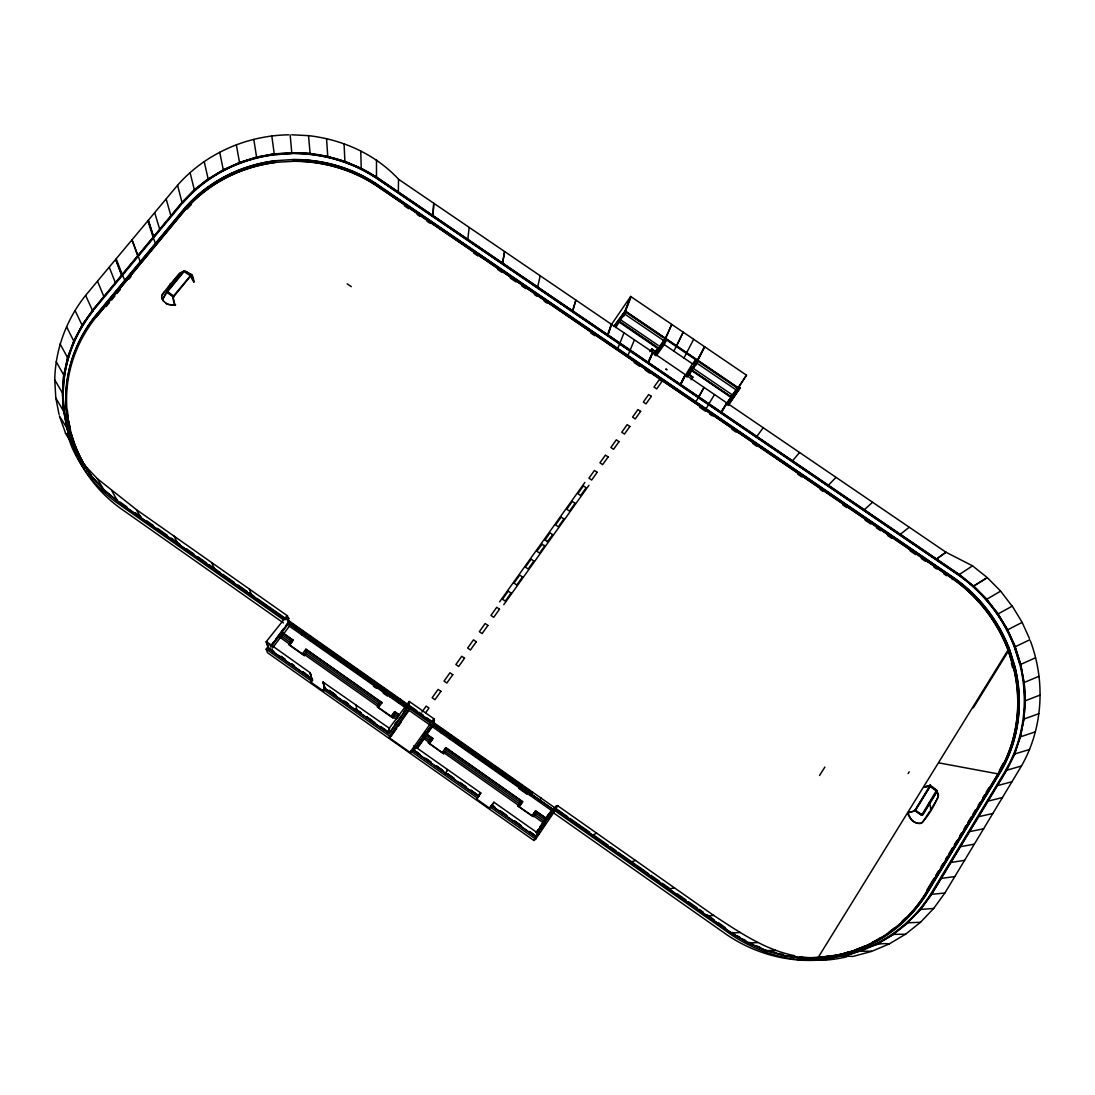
<?xml version="1.0" encoding="UTF-8"?>
<svg xmlns="http://www.w3.org/2000/svg" width="1095" height="1095" viewBox="0 0 1095 1095"><rect width="100%" height="100%" fill="white"/><g stroke="black" fill="none" stroke-linecap="round" stroke-linejoin="round"><path stroke-width="1.5" d="M388.971 728.271L388.834 733.212M390.121 697.009L391.586 693.025M389.286 728.216L323.107 682.13L324.435 688.084L389.067 733.636L389.286 728.216L409.215 701.402L434.154 718.936L433.237 723.042L413.609 750.664L478.542 796.435M389.478 728.353L389.136 733.157M412.131 750.677L410.611 752.812L389.409 737.852L389.464 736.073L409.325 708.355L430.636 723.33L430.239 725.218L409.106 710.368L409.325 708.355M391.627 715.925L394.679 711.682L399.771 715.268L394.665 711.764L391.627 715.925L396.76 719.62M390.929 735.73L390.901 736.524L396.609 728.531M173.434 296.909L173.845 296.266L167.658 291.612L184.152 271.464C194.732 279.745 192.309 273.504 183.782 271.054L167.206 291.338L173.653 297.156L173.735 296.252M921.648 814.543L915.05 809.971M398.553 702.949L400.086 698.938M1020.417 736.99L1023.825 719.087L1025.262 700.896L1023.962 719.169L1020.225 736.921L1014.435 754.031L1006.483 770.141L931.421 894.218L920.457 909.302L907.563 922.784L893 934.391L905.579 934.199L889.154 943.972L871.497 951.432L852.909 956.441L841.59 956.072L822.865 958.467L833.692 958.659M62.812 401.167L62.798 386.562M63.099 383.401L63.688 375.27L62.552 393.078L54.75 379.869L55.804 398.032L59.075 414.485M54.75 379.869C55.297 349.278 66.535 319.37 85.547 295.486L177.458 185.356C205.162 153.628 246.731 135.465 288.669 134.822M924.084 787.387L923.824 786.648M409.407 702.73L408.367 706.343L408.216 705.44M409.147 701.895L409.106 706.07M389.067 733.636L408.791 706.124L409.27 701.717M409.379 703.51L409.448 701.84M1029.382 638.385L1022.141 622.384L1012.3 606.11L997.873 614.021L1007.633 629.83L998.106 613.871L986.499 599.376L973.496 586.195L959.275 574.478L376.625 177.185C356.628 164.305 333.742 156.284 310.145 153.519L292.187 152.821L274.229 153.847L256.586 157.228M308.489 135.835L308.516 135.643C342.434 139.517 375.229 154.066 398.635 179.32L611.544 324.38L630.652 296.458L746.475 375.174L738.194 388.219M935.198 789.55A10.854 10.129 58.4 0 1 938.538 795.244C934.856 804.825 928.574 816.322 921.073 823.33A10.895 10.17 59.5 0 1 909.233 816.364C903.813 809.561 914.996 813.065 914.859 810.232M930.421 809.835L931.106 810.341L930.969 809.451M410.611 752.812L410.858 751.156L430.636 723.33M929.641 786.402C931.229 785.047 929.518 784.102 930.449 785.936L915.133 810.793L914.407 810.341M413.609 750.664L414.307 746.119L480.732 792.917L478.419 796.612L413.294 750.718L414.006 746.174M414.266 745.804L413.732 750.486M923.071 814.475L937.033 791.726A1.369 1.287 58 0 0 936.704 790.303C921.429 781.994 935.938 786.662 936.731 791.617L922.702 814.434C919.458 816.049 915.05 808.425 914.749 810.464L928.875 787.51M173.325 296.841L167.22 292.666L166.851 291.379L183.33 271.19M426.53 734.197L432.936 738.605L429.897 742.957L423.519 738.372L426.557 734.115L432.936 738.605M63.729 375.339L67.493 357.86L73.844 341.188L82.125 325.229L92.473 310.474L81.974 325.201M433.059 721.605L433.798 718.676L433.114 721.906M432.936 723.097L433.661 718.868M434.154 718.936L433.346 723.685L433.127 722.399M432.169 727.518L432.771 724.835L552.797 809.232L536.837 832.693M924.112 786.552L924.399 787.195M921.675 814.461L922.537 814.57M326.556 138.86L327.788 156.749L344.911 161.731L361.336 168.493M271.834 136.122L274.27 154.121L292.201 152.903L310.131 153.793L327.829 156.475M190.612 274.79A10.43 9.609 -4.1 0 1 193.048 278.554C194.937 288.587 193.158 272.559 190.982 274.64C193.774 276.693 182.838 268.672 183.714 271.218M440.806 732.664L442.681 728.887M775.807 950.405L766.281 950.624L748.405 942.987L766.322 950.624L784.923 955.839L794.819 955.743C764.556 949.748 738.974 931.913 713.639 915.379L557.437 805.578L554.316 808.165L537.248 833.295M445.692 747.68L522.698 801.773L519.673 806.153L442.708 751.882L445.72 747.598L522.698 801.773M449.279 738.619L451.208 734.937M905.579 934.199L920.498 922.277L933.679 908.453L944.903 892.986L1021.457 765.994C1043.056 728.326 1045.602 681.336 1030.368 640.931M1014.627 754.126L1020.294 736.894L1035.254 731.884M527.462 790.275L526.298 791.822L453.782 740.822L454.74 739.139M67.534 357.928L73.817 341.12M611.653 324.229L607.793 335.056M921.333 814.707L921.429 815.132A1.382 1.287 59.5 0 0 922.798 814.872L922.236 814.187L936.403 790.563M931.475 808.48L937.717 798.31L938.278 795.326A10.854 10.129 58.4 0 0 937.019 792.232M656.89 347.252L619.264 321.355L656.986 347.047M615.718 327.597L620.523 319.726L658.218 345.39M630.652 296.458L625.135 311.295L614.062 326.461M623.671 316.523L625.409 311.938L663.214 337.671M617.703 348.484L619.989 343.132M619.88 343.296L623.999 332.88M376.488 159.856L376.502 177.431L361.24 168.657L344.98 161.471L327.788 156.653M344.076 143.965L344.911 161.731M627.859 355.423L630.241 350.126M907.728 813.051L915.105 810.724L921.278 815.05M757.507 942.59L748.405 942.987L731.569 933.091L554.371 808.466L538.302 832.132M654.372 350.797L651.703 348.976L654.276 351.002M648.267 362.418L653.044 352.426L611.708 324.503M656.973 350.4L654.44 354.534M654.29 354.123L665.623 338.615L671.783 324.407L665.281 338.382L738.139 387.958L726.902 404.041M656.288 355.724L664.254 344.61L666.458 339.874L696.009 359.981L694.189 363.43M673.822 351.125L676.546 345.815M676.436 345.979L683.184 332.168L676.628 345.883M920.498 922.277L907.563 922.784L920.676 909.452L931.667 894.341L1006.743 770.237L1014.709 754.113M683.992 358.051L686.702 352.727M686.592 352.891L693.669 339.286M73.652 341.12L82.125 325.229L75.117 310.651M652.935 352.59L685.511 374.777C670.373 404.26 691.903 361.254 696.009 359.981M166.905 291.256L162.553 299.51L167.398 291.475M688.413 373.984L689.768 372.724L688.81 374.517L692.834 377.269L688.413 373.984L686.647 376.475M691.903 370.165L731.241 396.951L691.903 370.165L696.844 363.143L736.155 389.888L731.241 396.951M698.145 358.722L704.578 346.704L697.583 360.583M695.599 365.484L697.857 361.24L737.305 388.082L736.155 389.888M161.827 295.664L164.674 291.735M695.818 401.769L699.5 395.719M698.624 396.979L704.085 387.438L698.706 397.033M361.336 168.411L376.612 177.267L959.165 574.642L972.538 565.841L987.293 577.612L1000.625 591.108L1012.136 606.219M360.761 151.055L361.24 168.657M740.288 932.461L731.569 933.091L554.85 808.548M706.056 408.75L708.958 403.795M708.848 403.959L714.487 394.529M1006.018 769.785L930.818 893.821A150.754 143.171 60.7 0 1 841.384 955.415L822.742 957.783L803.826 957.632A150.754 143.171 60.7 0 1 792.794 956.373M926.931 889.975L934.008 878.299M935.773 875.384L938.429 871.004M941.084 866.624L942.85 863.709M945.505 859.329L947.284 856.413M949.05 853.484L952.582 847.653M954.361 844.738L957.016 840.358M959.658 835.978L961.437 833.062M964.093 828.682L965.858 825.767M967.624 822.838L971.169 817.007M972.935 814.091L975.59 809.711M978.246 805.331L980.011 802.416M982.667 798.036L984.432 795.121M986.198 792.191L988.853 787.825M929.696 811.395L922.346 822.756M936.581 790.179L936.088 790.836L929.806 785.991M915.31 810.286L930.189 786.128M480.24 792.848L478.05 796.366L480.609 793.109M818.28 957.495A149.029 141.611 60.9 0 1 799.583 957.345A149.002 141.583 60.9 0 0 818.17 957.482L925.768 783.281M926.206 782.583L1008.043 650.074A145.32 136.574 51.8 0 0 952.978 579.022L376.119 185.466A140.885 131.003 1.1 0 0 293.077 161.321L275.406 162.347A140.913 131.03 1.1 0 0 184.74 210.199L96.018 317.221A144.554 135.575 -6.6 0 0 67.603 416.032L71.12 433.374M939.318 762.955L998.024 773.891M973.345 707.822L1008.372 651.114M908.125 773.563L909.206 771.824M494.625 806.96L491.833 805.003L489.588 808.165L476.749 799.117L477.406 798.063L410.858 751.156M478.255 796.955L480.732 792.917M726.806 402.919L721.057 412.048M972.524 565.841L945.984 552.25L727.148 403.152L721.235 412.172M731.611 933.077L748.446 942.987M819.512 775.506L824.905 767.047M713.639 915.379L707.712 916.009M674.493 887.853L669.264 888.976M909.096 527.352L900.35 534.305M635.47 860.437L630.953 862.039M872.428 502.372L864.325 509.736M596.57 833.09L592.751 835.184M835.882 477.475L828.395 485.236M536.345 835.485L538.973 833.678L535.236 836.662L491.34 805.728M799.432 452.632L792.561 460.803M191.502 274.968L173.393 297.019C172.066 297.607 175.186 306.778 175.611 304.793M535.948 832.72L537.796 829.996M539.657 827.272L548.91 813.653M536.632 832.268L544.297 821.346L533.552 813.777M546.323 818.403L543.312 822.797L532.567 815.227L535.523 810.889L546.323 818.403L535.523 810.889L532.622 815.173M534.99 836.224L538.726 834.061M554.316 808.165L557.793 805.838L556.479 806.919M555.877 807.029C558.45 807.138 554.686 804.907 555.754 807.22M269.192 645.078L266.14 649.143L267.522 652.729L533.84 840.481L539.548 832.063M541.464 829.257L545.269 823.645M548.13 819.443L551.935 813.831M554.248 808.657L557.437 805.578M554.672 808.411L557.67 806.029M533.84 840.481L535.674 839.14L554.96 810.752L730.844 934.432A153.149 145.43 60.7 0 0 803.839 960.123L823.084 960.274A153.19 145.471 60.7 0 0 846.681 956.852M541.231 798.173L538.576 801.403M534.511 815.2L533.525 816.651L517.634 805.81L531.992 815.926M534.976 814.789L536.947 811.901M526.298 791.822L527.037 790.754L522.862 787.811M517.634 805.81L518.948 803.894M519.235 803.703L520.234 802.265M532.635 792.123L530.035 795.408M756.85 436.453L763.092 427.871M489.588 808.165L493.954 802.238L538.672 833.733M493.954 802.238L491.819 805.797M476.749 799.117L478.912 795.887M726.149 404.055L737.305 388.082M726.368 404.164L731.063 397.43L691.903 370.767L689.056 374.777M746.475 375.174L738.071 387.685M727.066 404.151L738.413 387.917L665.39 338.232L654.358 353.931M721.564 412.391L726.697 403.07M728.079 405.218L740.357 387.616L728.326 405.424M444.105 752.949L446.117 750.102M453.782 740.822L454.534 739.768M691.068 379.76L692.943 377.063M422.615 735.936L425.476 731.925M413.294 750.718L432.99 723.398M432.771 724.835L416.442 747.803L432.758 724.89L552.756 809.273L550.758 810.93M417.058 748.008L424.395 737.688M417.934 747.556L426.475 735.539M704.646 346.978L697.693 360.433L686.346 376.406M685.662 375.736L691.602 367.359M680.296 384.249L685.333 374.654L680.803 384.591M686.182 376.297L697.515 360.323M687.537 375.79L697.857 361.24M687.099 376.475L689.768 372.724M687.044 377.022L688.919 374.326M428.474 741.945L430.486 739.111M425.558 712.886L428.98 708.082L426.174 706.111L421.89 712.106M503.755 604.714L588.946 485.263M499.607 601.826L584.867 482.457M393.037 717.006L396.089 712.763M648.103 362.294L652.593 352.357L648.596 362.65M655.125 355.656L666.458 339.874M394.652 724.411L396.582 721.66M403.33 712.297L406.231 708.205M408.75 705.823L389.012 733.335L358.216 711.64M389.409 737.852L409.106 710.368M398.525 725.875L401.386 721.879M649.814 351.659L651.703 348.976M654.221 353.083L657.055 349.141M662.721 341.243L664.61 338.615M630.159 350.071L634.32 340.134M377.474 706.042L380.526 701.827M392.995 718.06L377.501 707.151L378.514 705.385M377.501 707.151L378.856 705.276M381.95 702.73L378.897 707.041L302.767 653.359L305.861 649.184L381.95 702.73L305.861 649.184M356.245 705.207L356.696 710.833L324.777 688.331L323.107 682.13M607.574 334.673L611.366 324.271L608.081 335.015M613.898 326.351L625.19 310.87L664.022 337.287M625.519 311.103L630.994 296.69L624.958 311.185L663.912 337.452M614.925 326.31L625.409 311.938M619.181 321.574L624.629 313.991L662.311 339.628M323.477 682.39L324.585 686.674M266.14 649.143L310.651 680.515L311.144 682.363L323.791 691.287L323.395 689.494L324.969 687.441M287.095 615.568L266.03 641.916L268.603 648.746L311.692 679.105L310.213 672.768L266.482 641.684M311.459 678.681L310.077 672.96M310.665 680.584L312.212 678.407L312.691 680.269L311.144 682.363M304.191 654.454L306.258 651.676M305.464 653.975L304.437 655.357L289.039 644.517L290.065 643.135M314.238 642.697L314.046 641.793L385.919 693.108L314.375 642.532M289.792 642.19L290.818 640.808M304.547 655.795L289.176 644.969L291.243 642.204M293.227 640.288L290.148 644.572L279.595 637.057L282.715 632.896L293.227 640.288L282.715 632.896M302.713 630.542L301.262 632.362L301.933 634.99M270.821 647.213L288.615 623.466L407.189 706.918L288.642 623.548M272.491 648.076L280.977 636.742L280.676 635.784L291.188 643.189M283.071 634.607L289.381 626.176L288.615 623.466M540.15 275.981L537.659 286.986M310.213 672.768L311.815 678.927L268.959 648.993L266.523 641.985M285.891 619.715L117.986 501.661L103.765 489.78L91.35 476.257L84.424 464.964L97.291 478.652L136.683 509.846L287.451 615.828C284.125 619.811 292.105 623.397 288.601 621.344M288.779 621.467L285.713 625.902M270.848 645.749L273.818 641.779M275.803 639.138L283.728 628.557M271.012 645.886L289.121 621.714L287.451 615.828M251.658 595.365L249.318 589.014M467.811 239.367L469.125 227.582M214.647 569.359L211.65 562.543M177.76 543.421L174.105 536.153M140.981 517.565L136.547 510.024M398.361 192.008L398.512 179.47M111.813 490.765L118.014 501.702L285.863 619.428M167.822 287.903L169.93 285.343M173.078 281.497L180.593 272.792M96.086 317.372L184.795 210.363A140.885 131.003 1.1 0 1 275.434 162.525M106.201 306.518L109.445 302.617M111.608 300.003L114.852 296.102M117.014 293.487L120.245 289.586M128.895 279.157L131.044 276.542M92.336 310.446L182.016 202.383L194.239 189.914L208.064 178.991L194.267 189.996L182.194 202.589L92.5 310.556L85.725 295.595M998.106 613.871L986.65 599.239L973.564 586.154L987.293 577.612L973.633 586.044L959.22 574.533M118.15 501.537L103.765 489.78L97.291 478.652M191.05 275.009L172.996 296.663L174.694 304.67L171.6 304.821A10.471 9.663 -4.9 0 1 161.595 296.677L162.471 293.994L179.279 273.504L181.838 271.998A10.43 9.609 -4.1 0 1 183.44 271.916M973.633 586.044L986.718 599.198M1000.474 591.245L986.499 599.376M554.96 810.752L552.893 812.422L726.642 934.624A151.356 143.842 60.9 0 0 820.921 959.932M893.178 934.582L877.054 944.123L893.178 934.582L907.782 922.948M536.221 835.471L538.795 833.555M536.413 835.608L538.973 833.678M952.198 579.542L952.978 579.022M208.077 179.074L223.216 169.807L239.476 162.484L256.572 157.146L274.229 153.847M253.794 139.462L256.641 157.42L239.572 162.758L223.339 170.053L208.201 179.224L204.231 161.663M170.793 283.783L175.323 281.169M73.981 449.58L91.569 476.188L103.929 489.629M1015.065 646.83L1029.779 639.754M1021.963 622.48L1007.455 629.912L1015.147 646.789L1020.595 664.473L1035.473 657.808M859.808 951.418L877.122 944.123M1040.045 695.065L1024.988 700.909L1023.921 682.596L1038.909 676.34M59.883 417.428L65.59 433.168M1023.757 719.114L1038.826 713.68M1015.147 646.789L1020.786 664.446L1023.921 682.596M256.627 157.324L239.559 162.662L236.342 144.896M1014.435 754.031L1029.574 749.486M408.914 702.62L408.64 703.798M908.015 812.983L909.48 816.295A10.895 10.184 59.4 0 0 921.333 823.262M924.782 786.853L930.668 785.238L923.797 787.237M62.962 404.329L66.836 428.296L72.982 445.227L65.385 433.25M59.363 415.936L67.096 428.309L63.565 410.762L62.292 393.023M929.71 803.703L930.189 803.005M930.517 810.396L931.202 809.287M1020.663 664.446L1024.126 682.596M63.346 410.789L55.804 398.032M818.17 957.482L836.717 955.141A149.029 141.611 60.9 0 0 925.193 894.259L999.612 771.469A145.348 136.615 51.8 0 0 1013.614 667.389L1008.194 650.006A145.348 136.615 51.8 0 0 953.115 578.94L376.119 185.288A140.913 131.03 1.1 0 0 293.063 161.143M800.404 957.359A149.331 141.871 60.8 0 0 819.142 957.509L837.607 955.155A149.331 141.871 60.8 0 0 926.247 894.15L1000.789 771.126A145.621 136.848 51.7 0 0 1014.805 666.855L1009.371 649.444A145.621 136.848 51.7 0 0 954.183 578.242L376.105 183.905A141.173 131.249 1.2 0 0 292.899 159.706M819.156 957.728L837.661 955.374A149.536 142.076 60.8 0 0 926.425 894.273L1000.967 771.236A145.84 137.053 51.7 0 0 1014.997 666.828L1009.494 649.239A145.676 136.902 51.7 0 0 954.279 578.105L376.215 183.755A141.228 131.304 1.2 0 0 293.049 159.528L275.187 160.732A141.378 131.441 1.2 0 0 184.22 208.721L95.306 315.921A145.033 136.013 -6.6 0 0 66.795 415.046L70.299 432.457A144.882 135.876 -6.6 0 0 85.875 467.661M822.934 958.7L803.853 958.536L822.934 958.7L841.644 956.072C858.275 954.58 872.386 941.289 889.154 943.972M175.57 280.648L174.967 281.374M171.285 283.235L170.492 284.221M924.139 786.963L927.807 786.593A10.854 10.129 58.4 0 1 929.395 786.703M292.214 153.56L274.38 154.765A142.473 132.358 1.2 0 0 182.701 203.04M175.186 304.944L171.696 305.122A10.457 9.65 -4.9 0 1 170.095 304.971M766.349 950.405L784.951 955.62L803.894 958.536L784.869 955.839M844.902 956.346L841.644 956.305L859.78 951.199L871.428 951.213M291.749 134.794L308.516 135.643L310.131 153.793M310.145 153.519L292.187 152.821M56.201 361.747L63.948 375.366L67.698 357.901L60.102 343.953M66.603 326.871L73.844 341.188M193.692 282.332C195.416 281.949 189.914 279.526 191.515 274.407M1021.457 765.994L1006.743 770.237M664.254 344.61L693.573 364.567M693.217 368.303L732.555 395.076M619.524 322.382L657.055 347.95M685.675 374.901L726.971 403.028M958.837 575.121L376.174 177.801A142.514 132.385 1.2 0 0 310.049 154.258M404.37 205.778L408.613 208.666M417.086 214.442L419.905 216.372M426.968 221.19L429.801 223.12M473.574 252.986L477.817 255.888M497.582 269.37L501.825 272.258M510.297 278.048L515.95 281.894M521.59 285.754L525.833 288.642M534.305 294.432L537.125 296.348M544.188 301.166L547.021 303.096M590.602 332.825L594.804 335.7M634.073 362.5L639.685 366.319M645.297 370.151L649.499 373.025M699.773 407.326L705.358 411.131M709.533 413.978L712.325 415.881M731.857 429.199L736.032 432.06M752.771 443.475L756.96 446.336M797.666 474.108L801.882 476.982M820.141 489.438L822.947 491.354M842.616 504.781L846.832 507.656M865.091 520.111L870.717 523.944M876.328 527.776L880.544 530.651M887.566 535.455L891.782 538.329M910.054 550.785L915.666 554.617M921.292 558.45L925.508 561.324M933.926 567.073L936.745 568.989M943.767 573.794L946.573 575.71M347.156 283.824L351.29 286.657M1011.958 781.734L997.422 785.635M1002.418 797.571L988.06 801.116M147.934 221.053L153.19 237.396M992.823 813.489L978.656 816.665M153.533 236.671L148.29 220.3L153.56 236.753M153.026 237.273L156.079 244.774M983.597 828.792L969.609 831.625M929.244 802.799L929.956 803.292M137.792 255.929L131.989 239.832L140.831 263.156M974.317 844.177L960.507 846.668M116.262 258.995L122.27 274.612M122.106 274.489L125.487 281.675M109.322 267.317L115.331 282.647M964.572 860.355L950.953 862.463M97.564 281.415L103.847 296.471M954.758 876.616L941.33 878.354M119.93 501.975L126.979 506.985M135.219 512.72L140.926 516.799M146.347 520.536L153.478 525.614M157.461 528.365L167.425 535.428M171.368 538.138L179.977 544.256M186.656 548.882L193.924 554.056M197.771 556.698L206.476 562.885M208.899 564.514L215.838 569.4M216.235 569.742L220.423 572.685M222.791 574.286L234.371 582.485M238.08 585.045L246.922 591.314M249.208 592.86L254.765 596.761M256.682 598.185L267.276 605.562M267.837 606.028L273.421 609.942M274.229 610.449L284.577 617.785M288.765 620.728L410.557 706.357M411.611 707.028L417.099 710.956M419.057 712.27L423.491 715.391M426.927 717.868L555.247 808.083M556.082 808.603L561.667 812.531M562.2 812.969L567.757 816.87M570.043 818.417L580.268 825.671M581.226 826.273L589.603 832.173M592.929 834.582L602.168 841.001M602.702 841.453L608.286 845.367M610.558 846.9L616.143 850.829M618.059 852.238L636.209 864.995M637.085 865.556L642.669 869.485M643.258 869.964L648.692 873.783M651.06 875.37L659.56 881.42M662.229 883.227L670.605 889.113M677.203 893.821L683.17 897.955M683.992 898.598L686.168 900.131M688.344 901.65L697.145 907.769M699.116 909.22L703.223 912.108M706.918 914.64L714.173 919.814M718.087 922.496L725.123 927.506M288.409 621.248L532.43 792.807M408.791 706.124L431.362 721.988M288.683 621.933L286.958 615.746M319.151 644.572L327.419 650.389M330.17 652.319L338.437 658.136M341.202 660.08L350.852 666.855M356.354 670.742L363.253 675.588M367.386 678.489L374.285 683.335M378.418 686.236L385.303 691.082M455.917 740.74L462.898 745.64M467.086 748.583L475.449 754.469M478.241 756.426L489.397 764.269M493.571 767.212L501.934 773.097M507.519 777.026L515.882 782.898M283.728 620.03L116.987 502.797A148.496 139.161 -6.5 0 1 71.312 445.816L67.069 433.634M453.987 740.206L526.722 791.356M289.381 626.176L405.793 708.027M283.454 622.932L120.108 508.066A146.812 137.724 -6.7 0 1 78.416 459.147M373.422 686.209L376.215 688.18M383.195 693.08L387.37 696.023M518.674 788.359L527.174 794.34M292.228 641.793L281.716 634.388L282.168 635.812M304.862 650.69L379.513 703.223M395.062 714.173L398.785 716.787M431.909 740.111L425.531 735.607L425.325 736.579L432.347 726.71L551.374 810.409L544.53 820.484L545.269 819.895L535.961 813.339M444.693 749.103L521.658 803.278M305.231 653.072L378.5 704.632M394.049 715.582L397.772 718.211M424.518 737.031L430.91 741.534M445.104 751.526L520.672 804.715M377.488 706.795L393.009 717.718M428.337 742.588L443.817 753.853L428.268 742.889M266.482 641.697L268.905 648.692M272.573 650.471L269.835 648.541L273.955 651.498M284.864 659.135L280.772 656.247L284.892 659.204M305.368 673.589L302.644 671.659L308.119 675.574M334.673 694.23L329.116 690.315L336.069 695.284M355.519 708.917L361.076 712.845M366.633 716.76L372.19 720.674M380.526 726.546L387.466 731.446L380.526 726.601M418.632 753.401L414.526 750.513L419.987 754.414M430.965 762.093L425.49 758.233L430.951 762.147M441.928 769.826L436.44 765.952L443.283 770.825M465.211 786.237L459.736 782.377L466.566 787.237M500.196 810.889L505.767 814.817M521.083 825.603L514.116 820.702L521.042 825.644M533.621 834.445L529.433 831.502L534.976 835.458M355.519 708.985L361.076 712.9M366.633 716.814L374.969 722.686M491.806 805.03L494.598 807.001M500.169 810.916L507.122 815.83M491.463 805.537L535.181 836.347M323.395 689.494L389.464 736.073M490.327 807.179L535.674 839.14M177.623 185.479L182.016 202.383M166.221 199.139L170.888 215.783M154.751 212.868L159.692 229.252M944.903 892.986L931.667 894.341M554.809 807.74L553.892 807.658L553.947 808.712M190.119 172.777L194.404 190.133M933.679 908.453L920.676 909.452M219.725 152.328L223.339 170.053M84.602 464.827L91.569 476.188L80.948 461.324L72.735 445.241L80.989 461.378M67.082 429.007L66.74 427.652M1007.633 629.83L1015.339 646.734M67.685 428.077L73.625 445.035A146.182 136.998 -6.5 0 0 88.134 470.617M66.836 428.296L72.776 445.309M1020.075 664.542L1014.572 646.967A146.867 137.929 51.6 0 0 958.823 575.135M1008.043 650.074L1013.464 667.457A145.32 136.574 51.8 0 1 999.461 771.51L925.07 894.273A149.002 141.583 60.9 0 1 836.607 955.141M310.309 640.876L309.707 638.303L311.144 636.469M323.244 681.952L324.558 687.906M67.767 428.2L64.208 410.666A146.21 137.026 -6.5 0 1 92.993 310.816L182.66 202.862A142.514 132.385 1.2 0 1 274.352 154.587L292.201 153.382L310.077 154.436A142.473 132.358 1.2 0 1 376.16 177.979L958.7 575.217A146.839 137.902 51.6 0 1 1014.367 646.899L1019.924 664.61A146.99 138.052 51.6 0 1 1005.867 769.826M930.079 804.962L930.887 809.985M291.79 152.93L290.161 134.904M87.518 469.837A144.554 135.575 -6.6 0 1 71.052 433.25M275.215 160.91A141.173 131.249 1.2 0 0 184.384 208.83L95.47 316.031A144.827 135.821 -6.6 0 0 67 415.019L70.45 432.265A144.827 135.821 -6.6 0 0 86.067 467.551M76.965 456.191A146.812 137.724 -6.7 0 1 75.61 453.22M828.751 959.069A151.356 143.842 60.9 0 1 825.63 959.466M819.005 957.728A149.385 141.939 60.9 0 1 807.166 957.92M783.418 954.607A150.754 143.171 60.7 0 1 778.75 953.485M775.657 952.664A150.754 143.171 60.7 0 1 771.044 951.281M760.477 947.503A150.754 143.171 60.7 0 1 756.015 945.615M753.073 944.287A150.754 143.171 60.7 0 1 748.72 942.179M745.859 940.687A150.754 143.171 60.7 0 1 743.012 939.14M740.206 937.525A150.754 143.171 60.7 0 1 737.414 935.842M734.677 934.117A150.754 143.171 60.7 0 1 731.966 932.324M117.192 500.004A146.21 137.026 -6.5 0 1 114.523 497.951M88.052 470.494A146.21 137.026 -6.5 0 1 73.557 444.912M64.29 410.803A146.182 136.998 -6.5 0 1 93.061 310.966M187.122 209.049A140.694 130.839 1.1 0 1 191.406 204.505M82.248 460.913A144.307 135.369 -6.7 0 1 71.572 434.113M70.395 429.473A144.307 135.369 -6.7 0 1 68.834 421.643M68.136 416.921A144.307 135.369 -6.7 0 1 67.479 410.598M864.667 946.053A148.783 141.392 60.9 0 1 855.346 949.789M848.981 951.884A148.783 141.392 60.9 0 1 844.135 953.252M830.968 956.017A148.783 141.392 60.9 0 1 819.224 957.372M905.606 917.829A148.783 141.392 60.9 0 1 902.02 921.306M894.478 927.862A148.783 141.392 60.9 0 1 889.181 931.913M880.886 937.484A148.783 141.392 60.9 0 1 872.181 942.439M1011.328 663.064A145.101 136.396 51.8 0 1 1012.588 667.854M1003.129 763.256A145.101 136.396 51.8 0 1 999.393 770.374M168.534 304.602A10.457 9.65 -4.9 0 1 165.701 303.219M163.47 301.098A10.457 9.65 -4.9 0 1 161.704 296.991M186.588 272.436A10.43 9.609 -4.1 0 1 188.053 273.025M186.684 272.751A10.43 9.609 -4.1 0 1 188.148 273.339M190.694 275.105A10.43 9.609 -4.1 0 1 193.131 278.869M170.396 283.701L171.299 283.81L170.423 283.605M174.995 281.032L175.816 281.21L174.995 281.032M433.757 203.492L432.922 215.811L433.757 203.492M665.979 369.125L666.828 369.699L665.979 369.125M504.576 251.74L502.564 263.293L504.576 251.74M434.428 720.729L433.538 721.277L433.237 720.291L434.428 720.729M288.82 618.36L287.917 618.908L287.629 617.936L288.82 618.36M575.819 300.276L572.617 311.062L575.819 300.276M447.253 769.607L445.816 773.645L447.253 769.607M945.984 552.25L936.389 559.121L945.984 552.25M440.915 691.356L434.948 699.705L432.155 697.748L438.109 689.398L440.915 691.356M452.769 674.739L446.842 683.034L444.05 681.076L449.977 672.782L452.769 674.739M464.554 658.218L458.668 666.458L455.876 664.514L461.775 656.261L464.554 658.218M476.27 641.779L470.426 649.992L467.647 648.035L473.492 639.836L476.27 641.779M487.932 625.45L482.115 633.608L479.336 631.664L485.153 623.52L487.932 625.45M499.512 609.217L493.722 617.32L490.957 615.39L496.747 607.287L499.512 609.217M511.023 593.066L505.274 601.128L502.523 599.198L508.272 591.149L511.023 593.066M522.479 577.01L516.758 585.031L514.007 583.115L519.728 575.108L522.479 577.01M533.867 561.051L528.187 569.017L525.436 567.114L531.116 559.148L533.867 561.051M544.94 545.529L539.534 553.112L536.796 551.209L542.312 544.01A2.71 2.628 21.7 0 0 544.543 545.543L544.94 545.529M552.688 534.661L547.185 541.833A2.71 2.628 21.7 0 0 544.968 540.3L549.964 532.772L552.688 534.661M563.911 518.948L558.313 526.791L555.576 524.902L561.174 517.059L563.911 518.948M575.053 503.317L569.482 511.119L566.758 509.23L572.329 501.442L575.053 503.317M586.14 487.781L580.61 495.529L577.886 493.653L583.416 485.906L586.14 487.781M597.158 472.328L591.656 480.034L588.946 478.173L594.448 470.467L597.158 472.328M608.122 456.957L602.647 464.636L599.937 462.774L605.412 455.109L608.122 456.957M619.017 441.682L613.57 449.306L610.873 447.458L616.321 439.834L619.017 441.682M629.858 426.489L624.437 434.072L621.755 432.238L627.161 424.655L629.858 426.489M640.63 411.391L635.251 418.933L632.568 417.086L637.947 409.557L640.63 411.391M651.347 396.363L645.995 403.863L643.312 402.029L648.664 394.542L651.347 396.363M661.996 381.43L656.685 388.889L654.002 387.055L659.327 379.609L661.996 381.43M1024.195 682.555L1025.194 700.937L1024.195 682.555M115.742 259.638L121.75 275.228L115.742 259.638M294.432 665.883L291.708 663.953L294.459 665.952M348.566 704.03L344.405 701.087L348.58 704.085M454.261 778.518L447.403 773.686L454.233 778.559M477.543 794.929L470.699 790.097L477.529 794.97"/></g></svg>
